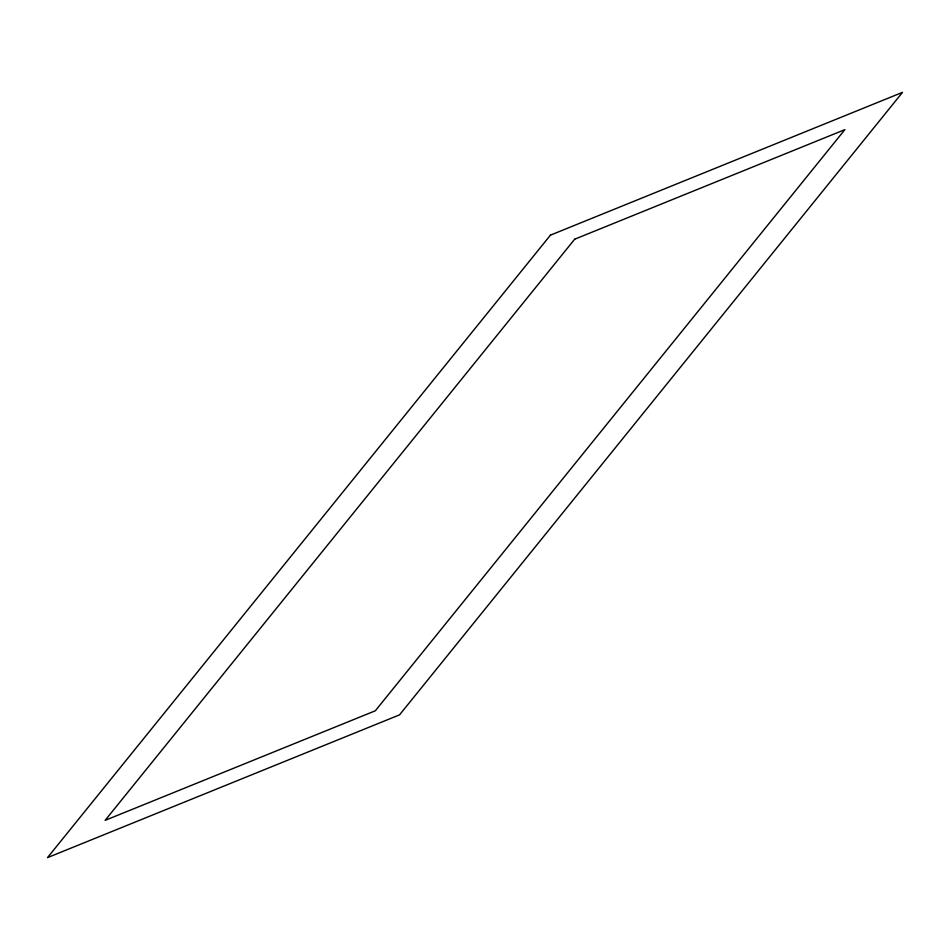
<?xml version="1.0" encoding="UTF-8"?>
<svg xmlns="http://www.w3.org/2000/svg" width="950" height="950" viewBox="0 0 950 950"><rect width="100%" height="100%" fill="white"/><g stroke="black" fill="none" stroke-linecap="round" stroke-linejoin="round"><path stroke-width="1.43" d="M550.454 235.137L47.5 857.636L399.546 714.863L902.5 92.364L550.454 235.137M574.679 239.21L105.129 820.361L375.321 710.79L844.871 129.639L574.679 239.21"/></g></svg>
